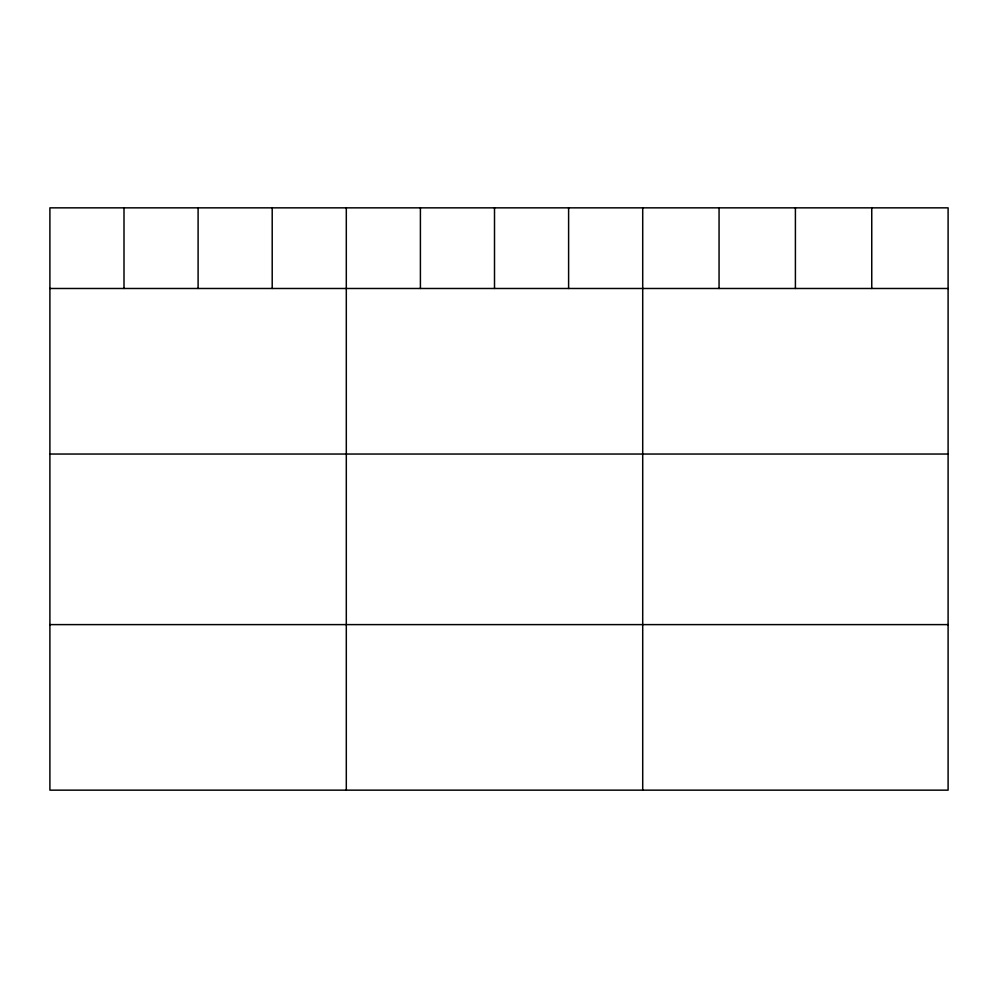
<?xml version="1.0" encoding="UTF-8"?>
<svg xmlns="http://www.w3.org/2000/svg" width="998" height="998" viewBox="0 0 998 998"><rect width="100%" height="100%" fill="white"/><g stroke="black" fill="none" stroke-linecap="round" stroke-linejoin="round"><path stroke-width="1.5" d="M948.1 288.484L948.1 790.154L49.9 790.154L49.9 207.846L948.1 207.846L948.1 288.484L49.9 288.484M49.9 454.04L948.1 454.04M49.9 624.611L948.1 624.611M871.753 207.846L871.753 288.484M795.406 207.846L795.406 288.484M719.059 207.846L719.059 288.484M642.712 207.846L642.712 790.154M568.611 207.846L568.611 288.484M494.509 207.846L494.509 288.484M420.408 207.846L420.408 288.484M346.306 207.846L346.306 790.154M272.204 207.846L272.204 288.484M198.103 207.846L198.103 288.484M124.002 207.846L124.002 288.484"/></g></svg>
